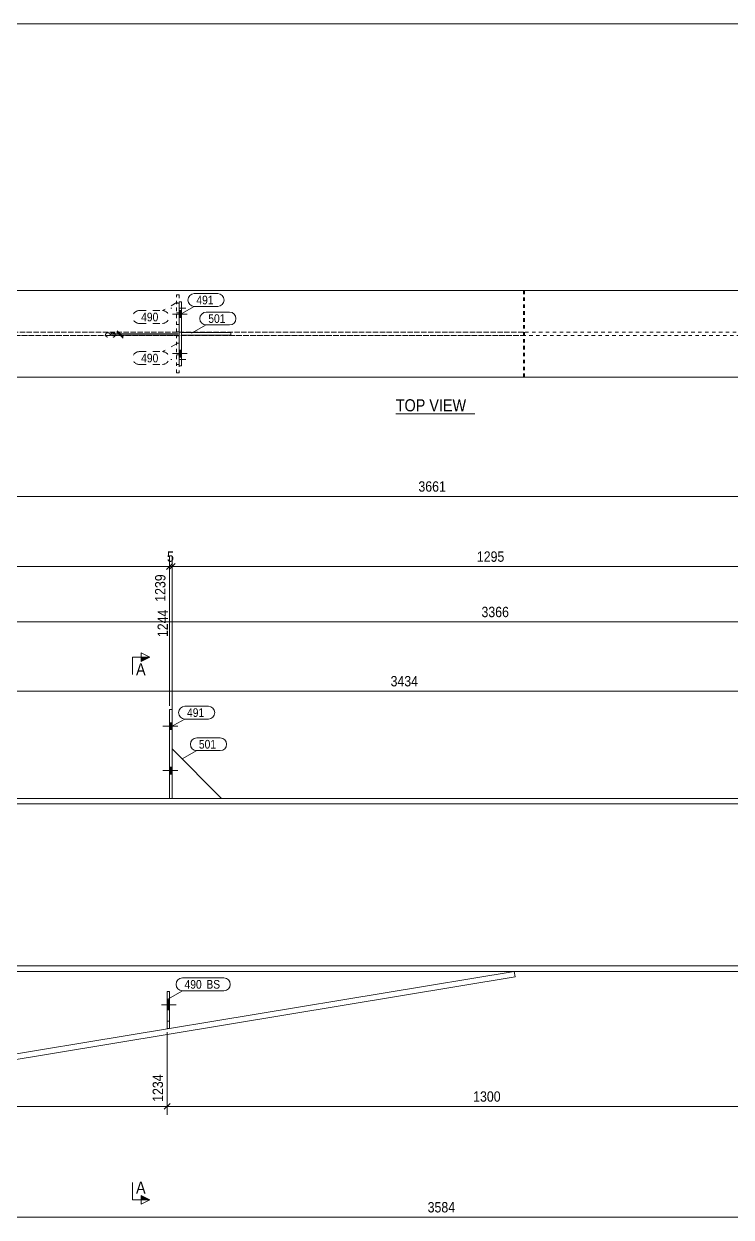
# Model space of a CAD drawing. Header units: millimetres. Extents: x 2 to 825, y 1 to 579.
# Drawn here: x 209.3 to 413.7, y 234.2 to 579 of the extents above; entities that cross this region are included whole.
import ezdxf

# ---------------------------------------------------------------- set-up
doc = ezdxf.new("R2010")
doc.units = ezdxf.units.MM
for name, pattern in [('XKITLINE00', [0]), ('XKITLINE01', [4, 1, -1, 1, -1]), ('XKITLINE02', [4, 2, -2])]:
    doc.linetypes.add(name, pattern=pattern)
for name, color, linetype, lineweight in [('Bolt', 3, 'Continuous', 0), ('Dimensions', 7, 'Continuous', 0), ('DrawingSheet', 5, 'Continuous', 0), ('OtherObjectType', 7, 'Continuous', 0), ('Part', 2, 'Continuous', 0), ('PartMark', 7, 'Continuous', 0), ('Section', 6, 'Continuous', 0)]:
    doc.layers.add(name, color=color, linetype=linetype, lineweight=lineweight)
doc.styles.add('ARIAL', font='ARIAL.TTF')

# ---------------------------------------------------------------- blocks, each defined once
blk = doc.blocks.new('*A6')
at = {"layer": 'Bolt', "color": 3, "linetype": 'XKITLINE02', "lineweight": 0}
for p, q in [((251.43, 296.97), (250.72, 296.97)), ((253.36, 295.57), (249.08, 295.57)), ((251.43, 294.16), (250.72, 294.16))]:
    blk.add_line(p, q, dxfattribs=at)
blk = doc.blocks.new('*A7')
at = {"layer": 'Bolt'}
blk.add_hatch(color=3, dxfattribs=at).paths.add_polyline_path([(251.43, 294.16), (250.72, 294.16), (250.72, 296.97), (251.43, 296.97)], flags=17)
at = {"layer": 'Bolt', "color": 3, "linetype": 'XKITLINE00', "lineweight": 0}
for p, q in [((251.43, 296.97), (250.72, 296.97)), ((253.36, 295.57), (249.08, 295.57)), ((251.43, 294.16), (250.72, 294.16))]:
    blk.add_line(p, q, dxfattribs=at)
blk = doc.blocks.new('*A8')
at = {"layer": 'Bolt'}
for points in [[(251.43, 377.07), (252.15, 377.07), (252.15, 375.07), (251.43, 375.07)], [(251.43, 377.07), (252.15, 377.07), (252.15, 375.07), (251.43, 375.07)], [(251.43, 364.22), (252.15, 364.22), (252.15, 362.22), (251.43, 362.22)], [(251.43, 364.22), (252.15, 364.22), (252.15, 362.22), (251.43, 362.22)]]:
    blk.add_hatch(color=3, dxfattribs=at).paths.add_polyline_path(points, flags=17)
at = {"layer": 'Bolt', "color": 3, "linetype": 'XKITLINE00', "lineweight": 0}
for p, q in [((253.8, 376.07), (249.52, 376.07)), ((253.8, 376.07), (249.52, 376.07)), ((252.15, 377.07), (251.43, 377.07)), ((252.15, 377.07), (251.43, 377.07)), ((252.15, 375.07), (251.43, 375.07)), ((252.15, 375.07), (251.43, 375.07)), ((253.8, 363.22), (249.52, 363.22)), ((253.8, 363.22), (249.52, 363.22)), ((252.15, 364.22), (251.43, 364.22)), ((252.15, 364.22), (251.43, 364.22)), ((252.15, 362.22), (251.43, 362.22)), ((252.15, 362.22), (251.43, 362.22))]:
    blk.add_line(p, q, dxfattribs=at)
blk = doc.blocks.new('*A13')
at = {"layer": 'Part', "color": 2, "linetype": 'XKITLINE00', "lineweight": 0}
for p, q in [((586.42, 355.22), (79.72, 355.22)), ((586.42, 353.65), (79.55, 353.65)), ((74.45, 305.22), (586.42, 305.22)), ((586.42, 306.79), (74.61, 306.79))]:
    blk.add_line(p, q, dxfattribs=at)
blk = doc.blocks.new('*A17')
at = {"layer": 'Part', "color": 7, "linetype": 'XKITLINE01', "lineweight": 0}
for p, q in [((250.72, 299.42), (250.72, 288.71)), ((251.43, 299.42), (250.72, 299.42)), ((251.43, 288.71), (251.43, 299.42)), ((250.72, 290.85), (251.43, 290.85)), ((250.72, 288.71), (251.43, 288.71))]:
    blk.add_line(p, q, dxfattribs=at)
blk = doc.blocks.new('*A18')
at = {"layer": 'Part', "color": 2, "linetype": 'XKITLINE00', "lineweight": 0}
for p, q in [((250.72, 288.71), (250.72, 299.42)), ((250.72, 299.42), (251.43, 299.42)), ((251.43, 299.42), (251.43, 288.71)), ((251.43, 288.71), (250.72, 288.71))]:
    blk.add_line(p, q, dxfattribs=at)
at = {"layer": 'Part', "color": 7, "linetype": 'XKITLINE01', "lineweight": 0}
blk.add_line((250.72, 290.85), (251.43, 290.85), dxfattribs=at)
blk = doc.blocks.new('*A19')
at = {"layer": 'Part', "color": 2, "linetype": 'XKITLINE00', "lineweight": 0}
blk.add_line((266.43, 355.22), (252.15, 369.5), dxfattribs=at)
at = {"layer": 'Part', "color": 7, "linetype": 'XKITLINE01', "lineweight": 0}
for p, q in [((252.15, 369.5), (252.15, 355.22)), ((252.15, 355.22), (266.43, 355.22))]:
    blk.add_line(p, q, dxfattribs=at)
blk = doc.blocks.new('*A20')
at = {"layer": 'Part', "color": 2, "linetype": 'XKITLINE00', "lineweight": 0}
for p, q in [((252.15, 380.93), (251.43, 380.93)), ((251.43, 380.93), (251.43, 355.22)), ((252.15, 355.22), (252.15, 380.93))]:
    blk.add_line(p, q, dxfattribs=at)
at = {"layer": 'Part', "color": 7, "linetype": 'XKITLINE01', "lineweight": 0}
blk.add_line((251.43, 355.22), (252.15, 355.22), dxfattribs=at)
blk = doc.blocks.new('*A26')
at = {"layer": 'Part', "color": 2, "linetype": 'XKITLINE00', "lineweight": 0}
for p, q in [((351.22, 303.67), (69.35, 256.91)), ((69.52, 258.54), (350.96, 305.22)), ((74.23, 303.14), (76.53, 305.22)), ((350.96, 305.22), (351.22, 303.67))]:
    blk.add_line(p, q, dxfattribs=at)
at = {"layer": 'Part', "color": 7, "linetype": 'XKITLINE01', "lineweight": 0}
for p, q in [((76.53, 305.22), (350.96, 305.22)), ((69.35, 256.91), (74.23, 303.14))]:
    blk.add_line(p, q, dxfattribs=at)
blk = doc.blocks.new('*A29')
at = {"layer": 'Bolt', "color": 3, "linetype": 'XKITLINE02', "lineweight": 0}
for p, q in [((256.07, 496.87), (251.79, 496.87)), ((254.15, 498.27), (253.43, 498.27)), ((254.15, 495.46), (253.43, 495.46))]:
    blk.add_line(p, q, dxfattribs=at)
blk = doc.blocks.new('*A30')
at = {"layer": 'Bolt', "color": 3, "linetype": 'XKITLINE02', "lineweight": 0}
for p, q in [((254.15, 483.41), (253.43, 483.41)), ((256.07, 482.01), (251.79, 482.01)), ((254.15, 480.61), (253.43, 480.61))]:
    blk.add_line(p, q, dxfattribs=at)
blk = doc.blocks.new('*A31')
at = {"layer": 'Bolt'}
for points in [[(254.15, 496.15), (254.86, 496.15), (254.86, 494.15), (254.15, 494.15)], [(254.15, 496.15), (254.86, 496.15), (254.86, 494.15), (254.15, 494.15)], [(254.15, 484.72), (254.86, 484.72), (254.86, 482.72), (254.15, 482.72)], [(254.15, 484.72), (254.86, 484.72), (254.86, 482.72), (254.15, 482.72)]]:
    blk.add_hatch(color=3, dxfattribs=at).paths.add_polyline_path(points, flags=17)
at = {"layer": 'Bolt', "color": 3, "linetype": 'XKITLINE00', "lineweight": 0}
for p, q in [((256.52, 495.15), (252.23, 495.15)), ((256.52, 495.15), (252.23, 495.15)), ((254.86, 496.15), (254.15, 496.15)), ((254.86, 496.15), (254.15, 496.15)), ((254.86, 494.15), (254.15, 494.15)), ((254.86, 494.15), (254.15, 494.15)), ((256.52, 483.72), (252.23, 483.72)), ((256.52, 483.72), (252.23, 483.72)), ((254.86, 484.72), (254.15, 484.72)), ((254.86, 484.72), (254.15, 484.72)), ((254.86, 482.72), (254.15, 482.72)), ((254.86, 482.72), (254.15, 482.72))]:
    blk.add_line(p, q, dxfattribs=at)
blk = doc.blocks.new('*A36')
at = {"layer": 'Part', "color": 2, "linetype": 'XKITLINE00', "lineweight": 0}
for p, q in [((589.13, 501.94), (82.58, 501.94)), ((589.13, 476.94), (82.58, 476.94))]:
    blk.add_line(p, q, dxfattribs=at)
at = {"layer": 'Part', "color": 7, "linetype": 'XKITLINE01', "lineweight": 0}
for p, q in [((589.13, 489.94), (77.33, 489.94)), ((77.33, 488.94), (589.13, 488.94))]:
    blk.add_line(p, q, dxfattribs=at)
blk = doc.blocks.new('*A40')
at = {"layer": 'Part', "color": 7, "linetype": 'XKITLINE01', "lineweight": 0}
for p, q in [((253.43, 490.01), (253.43, 500.72)), ((253.43, 500.72), (254.15, 500.72)), ((254.15, 500.72), (254.15, 490.01)), ((253.43, 492.15), (254.15, 492.15)), ((254.15, 490.01), (253.43, 490.01))]:
    blk.add_line(p, q, dxfattribs=at)
blk = doc.blocks.new('*A41')
at = {"layer": 'Part', "color": 7, "linetype": 'XKITLINE01', "lineweight": 0}
for p, q in [((253.43, 478.15), (253.43, 488.87)), ((253.43, 488.87), (254.15, 488.87)), ((253.43, 486.72), (254.15, 486.72)), ((254.15, 488.87), (254.15, 478.15)), ((254.15, 478.15), (253.43, 478.15))]:
    blk.add_line(p, q, dxfattribs=at)
blk = doc.blocks.new('*A42')
at = {"layer": 'Part', "color": 2, "linetype": 'XKITLINE00', "lineweight": 0}
for p, q in [((254.86, 489.8), (269.15, 489.8)), ((269.15, 489.08), (269.15, 489.8)), ((269.15, 489.08), (254.86, 489.08))]:
    blk.add_line(p, q, dxfattribs=at)
at = {"layer": 'Part', "color": 7, "linetype": 'XKITLINE01', "lineweight": 0}
blk.add_line((254.86, 489.08), (254.86, 489.8), dxfattribs=at)
blk.add_line((254.86, 489.08), (254.86, 489.8), dxfattribs=at)
blk = doc.blocks.new('*A43')
at = {"layer": 'Part', "color": 2, "linetype": 'XKITLINE00', "lineweight": 0}
for p, q in [((254.15, 480.15), (254.15, 498.72)), ((254.15, 498.72), (254.86, 498.72)), ((254.86, 498.72), (254.86, 480.15)), ((254.86, 480.15), (254.15, 480.15))]:
    blk.add_line(p, q, dxfattribs=at)
blk = doc.blocks.new('*A49')
at = {"layer": 'Part', "color": 7, "linetype": 'XKITLINE01', "lineweight": 0}
for p, q in [((353.93, 501.94), (72.06, 501.94)), ((72.06, 476.94), (72.06, 501.94)), ((72.24, 489.94), (72.24, 501.94)), ((353.67, 476.94), (353.67, 501.94)), ((353.93, 476.94), (353.93, 501.94)), ((353.67, 489.94), (72.24, 489.94)), ((76.94, 489.94), (76.94, 488.94)), ((79.25, 488.94), (79.25, 489.94)), ((353.67, 488.94), (72.24, 488.94)), ((72.24, 476.94), (72.24, 488.94)), ((353.93, 476.94), (72.06, 476.94))]:
    blk.add_line(p, q, dxfattribs=at)
blk = doc.blocks.new('*A67')
at = {"layer": 'DrawingSheet', "color": 5, "linetype": 'XKITLINE00', "lineweight": 0}
blk.add_line((825, 579), (5, 579), dxfattribs=at)
blk = doc.blocks.new('*A76')
at = {"layer": 'Dimensions', "color": 7, "linetype": 'XKITLINE00', "lineweight": 0}
blk.add_line((66.24, 442.48), (589.27, 442.48), dxfattribs=at)
at = {"layer": 'Dimensions', "color": 3, "style": 'ARIAL', "width": 0.85}
blk.add_text('3661', height=3, dxfattribs=at).set_placement((323.31, 443.83))
blk = doc.blocks.new('*A88')
at = {"layer": 'PartMark', "color": 7, "linetype": 'XKITLINE00', "lineweight": 0}
for p, q in [((255.86, 381.84), (262.62, 381.84)), ((251.62, 375.75), (255.86, 378.14)), ((255.86, 378.14), (262.62, 378.14))]:
    blk.add_line(p, q, dxfattribs=at)
for centre, start, end in [((255.86, 379.99), 90, 270), ((262.62, 379.99), 270, 90)]:
    blk.add_arc(centre, 1.85, start, end, dxfattribs=at)
at = {"layer": 'PartMark', "color": 3, "style": 'ARIAL', "width": 0.85}
blk.add_text('491', height=2.5, dxfattribs=at).set_placement((256.46, 378.74))
blk = doc.blocks.new('*A97')
at = {"layer": 'PartMark', "color": 7, "linetype": 'XKITLINE00', "lineweight": 0}
for p, q in [((259.29, 372.7), (266.05, 372.7)), ((255.05, 366.6), (259.29, 369)), ((259.29, 369), (266.05, 369))]:
    blk.add_line(p, q, dxfattribs=at)
for centre, start, end in [((259.29, 370.85), 90, 270), ((266.05, 370.85), 270, 90)]:
    blk.add_arc(centre, 1.85, start, end, dxfattribs=at)
at = {"layer": 'PartMark', "color": 3, "style": 'ARIAL', "width": 0.85}
blk.add_text('501', height=2.5, dxfattribs=at).set_placement((259.89, 369.6))
blk = doc.blocks.new('*A99')
at = {"layer": 'PartMark', "color": 7, "linetype": 'XKITLINE00', "lineweight": 0}
for p, q in [((255.15, 303.33), (267.11, 303.33)), ((250.9, 297.24), (255.15, 299.63)), ((255.15, 299.63), (267.11, 299.63))]:
    blk.add_line(p, q, dxfattribs=at)
for centre, start, end in [((255.15, 301.48), 90, 270), ((267.11, 301.48), 270, 90)]:
    blk.add_arc(centre, 1.85, start, end, dxfattribs=at)
at = {"layer": 'PartMark', "color": 3, "style": 'ARIAL', "width": 0.85}
for s, p in [('490', (255.75, 300.23)), ('BS', (262.06, 300.23))]:
    blk.add_text(s, height=2.5, dxfattribs=at).set_placement(p)
blk = doc.blocks.new('*A100')
at = {"layer": 'Section'}
for points in [[(243.22, 396.03), (245.72, 396.03), (243.22, 394.78)], [(243.22, 240.5), (245.72, 239.25), (243.22, 239.25)]]:
    blk.add_hatch(color=3, dxfattribs=at).paths.add_polyline_path(points, flags=17)
at = {"layer": 'Section', "color": 3, "linetype": 'XKITLINE00', "lineweight": 0}
for p, q in [((243.22, 394.78), (243.22, 397.28)), ((243.22, 397.28), (245.72, 396.03)), ((245.72, 396.03), (243.22, 394.78)), ((245.72, 239.25), (243.22, 240.5)), ((243.22, 240.5), (243.22, 238)), ((245.72, 239.25), (243.22, 238))]:
    blk.add_line(p, q, dxfattribs=at)
at = {"layer": 'Section', "color": 1, "linetype": 'XKITLINE00', "lineweight": 0}
for p, q in [((240.72, 396.03), (240.72, 391.03)), ((240.72, 396.03), (245.72, 396.03)), ((240.72, 239.25), (240.72, 244.25)), ((240.72, 239.25), (245.72, 239.25))]:
    blk.add_line(p, q, dxfattribs=at)
at = {"layer": 'Section', "color": 7, "style": 'ARIAL', "width": 0.85}
for p in [(241.72, 390.78), (241.72, 241)]:
    blk.add_text('A', height=3.5, dxfattribs=at).set_placement(p)
blk = doc.blocks.new('*A107')
at = {"layer": 'Dimensions', "color": 7, "linetype": 'XKITLINE00', "lineweight": 0}
blk.add_line((74.45, 234.22), (586.42, 234.22), dxfattribs=at)
at = {"layer": 'Dimensions', "color": 3, "style": 'ARIAL', "width": 0.85}
blk.add_text('3584', height=3, dxfattribs=at).set_placement((325.98, 235.57))
blk = doc.blocks.new('*A110')
at = {"layer": 'Dimensions', "color": 7, "linetype": 'XKITLINE00', "lineweight": 0}
blk.add_line((105.55, 406.22), (586.42, 406.22), dxfattribs=at)
at = {"layer": 'Dimensions', "color": 3, "style": 'ARIAL', "width": 0.85}
blk.add_text('3366', height=3, dxfattribs=at).set_placement((341.53, 407.57))
blk = doc.blocks.new('*A111')
at = {"layer": 'Dimensions', "color": 7, "linetype": 'XKITLINE00', "lineweight": 0}
blk.add_line((74.45, 386.22), (564.99, 386.22), dxfattribs=at)
at = {"layer": 'Dimensions', "color": 3, "style": 'ARIAL', "width": 0.85}
blk.add_text('3434', height=3, dxfattribs=at).set_placement((315.27, 387.57))
blk = doc.blocks.new('*A113')
at = {"layer": 'Dimensions', "color": 7, "linetype": 'XKITLINE00', "lineweight": 0}
for p, q in [((74.45, 304.22), (74.45, 263.82)), ((250.72, 287.71), (250.72, 263.82)), ((75.29, 267.07), (73.6, 265.37)), ((74.45, 266.22), (250.72, 266.22)), ((251.57, 267.07), (249.87, 265.37))]:
    blk.add_line(p, q, dxfattribs=at)
at = {"layer": 'Dimensions', "color": 3}
for p in [(74.45, 266.22), (250.72, 266.22)]:
    blk.add_point(p, dxfattribs=at)
at = {"layer": 'Dimensions', "color": 3, "style": 'ARIAL', "width": 0.85}
blk.add_text('1234', height=3, rotation=90.0002, dxfattribs=at).set_placement((249.52, 267.52))
blk.add_text('1234', height=3, dxfattribs=at).set_placement((158.13, 267.57))
blk = doc.blocks.new('*A114')
at = {"layer": 'Dimensions', "color": 7, "linetype": 'XKITLINE00', "lineweight": 0}
for p, q in [((436.43, 305.79), (436.43, 263.82)), ((250.72, 287.71), (250.72, 263.82)), ((251.57, 267.07), (249.87, 265.37)), ((250.72, 266.22), (436.43, 266.22)), ((437.28, 267.07), (435.58, 265.37))]:
    blk.add_line(p, q, dxfattribs=at)
at = {"layer": 'Dimensions', "color": 3}
for p in [(250.72, 266.22), (436.43, 266.22)]:
    blk.add_point(p, dxfattribs=at)
at = {"layer": 'Dimensions', "color": 3, "style": 'ARIAL', "width": 0.85}
blk.add_text('2534', height=3, rotation=90.0002, dxfattribs=at).set_placement((435.23, 267.52))
blk.add_text('1300', height=3, dxfattribs=at).set_placement((339.13, 267.57))
blk = doc.blocks.new('*A116')
at = {"layer": 'Dimensions', "color": 7, "linetype": 'XKITLINE00', "lineweight": 0}
for p, q in [((74.45, 306.22), (74.45, 426.72)), ((74.45, 306.22), (74.45, 425.07)), ((251.43, 381.93), (251.43, 425.07)), ((75.29, 423.07), (73.6, 421.37)), ((76.95, 422.72), (74.45, 422.22)), ((74.45, 422.22), (251.43, 422.22)), ((76.95, 421.72), (74.45, 422.22)), ((81.67, 422.22), (74.45, 422.22)), ((252.28, 423.07), (250.58, 421.37))]:
    blk.add_line(p, q, dxfattribs=at)
at = {"layer": 'Dimensions', "color": 3}
for p in [(74.45, 422.22), (251.43, 422.22)]:
    blk.add_point(p, dxfattribs=at)
at = {"layer": 'Dimensions', "color": 7}
blk.add_point((74.45, 422.22), dxfattribs=at)
at = {"layer": 'Dimensions', "color": 3, "style": 'ARIAL', "width": 0.85}
for s, p in [('RD', (75.89, 423.42)), ('1239', (158.49, 423.57))]:
    blk.add_text(s, height=3, dxfattribs=at).set_placement(p)
blk.add_text('1239', height=3, rotation=90.0002, dxfattribs=at).set_placement((250.23, 412.02))
blk = doc.blocks.new('*A117')
at = {"layer": 'Dimensions', "color": 7, "linetype": 'XKITLINE00', "lineweight": 0}
for p, q in [((251.43, 381.93), (251.43, 425.07)), ((252.15, 370.5), (252.15, 425.07)), ((252.28, 423.07), (250.58, 421.37)), ((253, 423.07), (251.3, 421.37)), ((251.43, 422.22), (252.15, 422.22))]:
    blk.add_line(p, q, dxfattribs=at)
at = {"layer": 'Dimensions', "color": 3}
for p in [(251.43, 422.22), (252.15, 422.22)]:
    blk.add_point(p, dxfattribs=at)
at = {"layer": 'Dimensions', "color": 3, "style": 'ARIAL', "width": 0.85}
blk.add_text('5', height=3, dxfattribs=at).set_placement((250.68, 423.57))
blk.add_text('1244', height=3, rotation=90.0002, dxfattribs=at).set_placement((250.95, 401.82))
blk = doc.blocks.new('*A118')
at = {"layer": 'Dimensions', "color": 7, "linetype": 'XKITLINE00', "lineweight": 0}
for p, q in [((252.15, 370.5), (252.15, 425.07)), ((437.15, 381.93), (437.15, 425.07)), ((253, 423.07), (251.3, 421.37)), ((252.15, 422.22), (437.15, 422.22)), ((438, 423.07), (436.3, 421.37))]:
    blk.add_line(p, q, dxfattribs=at)
at = {"layer": 'Dimensions', "color": 3}
for p in [(252.15, 422.22), (437.15, 422.22)]:
    blk.add_point(p, dxfattribs=at)
at = {"layer": 'Dimensions', "color": 3, "style": 'ARIAL', "width": 0.85}
blk.add_text('1295', height=3, dxfattribs=at).set_placement((340.2, 423.57))
blk.add_text('2539', height=3, rotation=90.0002, dxfattribs=at).set_placement((435.95, 412.02))
blk = doc.blocks.new('*A127')
at = {"layer": 'Dimensions', "color": 7, "linetype": 'XKITLINE00', "lineweight": 0}
for p, q in [((236.31, 490.29), (238.01, 488.59)), ((236.31, 489.93), (238.01, 488.23)), ((253.86, 489.44), (234.31, 489.44)), ((253.86, 489.08), (234.31, 489.08)), ((237.16, 489.08), (237.16, 489.44))]:
    blk.add_line(p, q, dxfattribs=at)
at = {"layer": 'Dimensions', "color": 3}
for p in [(237.16, 489.44), (237.16, 489.08)]:
    blk.add_point(p, dxfattribs=at)
at = {"layer": 'Dimensions', "color": 3, "style": 'ARIAL', "width": 0.85}
blk.add_text('3', height=3, rotation=90.0002, dxfattribs=at).set_placement((235.81, 488.15))
blk = doc.blocks.new('*A136')
at = {"layer": 'PartMark', "color": 7, "linetype": 'XKITLINE00', "lineweight": 0}
for p, q in [((258.57, 501.06), (265.34, 501.06)), ((254.33, 494.97), (258.57, 497.36)), ((258.57, 497.36), (265.34, 497.36))]:
    blk.add_line(p, q, dxfattribs=at)
for centre, start, end in [((258.57, 499.21), 90, 270), ((265.34, 499.21), 270, 90)]:
    blk.add_arc(centre, 1.85, start, end, dxfattribs=at)
at = {"layer": 'PartMark', "color": 3, "style": 'ARIAL', "width": 0.85}
blk.add_text('491', height=2.5, dxfattribs=at).set_placement((259.17, 497.96))
blk = doc.blocks.new('*A137')
at = {"layer": 'PartMark', "color": 7, "linetype": 'XKITLINE00', "lineweight": 0}
for p, q in [((262, 495.7), (268.76, 495.7)), ((257.76, 489.61), (262, 492)), ((262, 492), (268.76, 492))]:
    blk.add_line(p, q, dxfattribs=at)
for centre, start, end in [((262, 493.85), 90, 270), ((268.76, 493.85), 270, 90)]:
    blk.add_arc(centre, 1.85, start, end, dxfattribs=at)
at = {"layer": 'PartMark', "color": 3, "style": 'ARIAL', "width": 0.85}
blk.add_text('501', height=2.5, dxfattribs=at).set_placement((262.6, 492.6))
blk = doc.blocks.new('*A138')
at = {"layer": 'PartMark', "color": 7, "linetype": 'XKITLINE02', "lineweight": 0}
for p, q in [((253.62, 486.68), (249.37, 484.29)), ((242.61, 484.29), (249.37, 484.29)), ((242.61, 480.59), (249.37, 480.59))]:
    blk.add_line(p, q, dxfattribs=at)
for centre, start, end in [((242.61, 482.44), 90, 270), ((249.37, 482.44), 270, 90)]:
    blk.add_arc(centre, 1.85, start, end, dxfattribs=at)
at = {"layer": 'PartMark', "color": 3, "style": 'ARIAL', "width": 0.85}
blk.add_text('490', height=2.5, dxfattribs=at).set_placement((243.21, 481.19))
blk = doc.blocks.new('*A139')
at = {"layer": 'PartMark', "color": 7, "linetype": 'XKITLINE02', "lineweight": 0}
for p, q in [((253.62, 498.54), (249.37, 496.15)), ((242.61, 496.15), (249.37, 496.15)), ((242.61, 492.45), (249.37, 492.45))]:
    blk.add_line(p, q, dxfattribs=at)
for centre, start, end in [((242.61, 494.3), 90, 270), ((249.37, 494.3), 270, 90)]:
    blk.add_arc(centre, 1.85, start, end, dxfattribs=at)
at = {"layer": 'PartMark', "color": 3, "style": 'ARIAL', "width": 0.85}
blk.add_text('490', height=2.5, dxfattribs=at).set_placement((243.21, 493.05))
blk = doc.blocks.new('*A143')
at = {"layer": 'OtherObjectType', "color": 7, "linetype": 'XKITLINE00', "lineweight": 0}
blk.add_line((316.77, 466.29), (339.59, 466.29), dxfattribs=at)
at = {"layer": 'OtherObjectType', "color": 7, "style": 'ARIAL', "width": 0.85}
blk.add_text('TOP VIEW', height=3.5, dxfattribs=at).set_placement((316.77, 467.04))

msp = doc.modelspace()

# ---------------------------------------------------------------- block references
at = {"lineweight": 0}
for name in ['*A67', '*A49', '*A40', '*A136', '*A139', '*A29', '*A43', '*A31', '*A137', '*A127', '*A42', '*A138', '*A41', '*A30', '*A143', '*A76', '*A116', '*A117', '*A118', '*A110', '*A100', '*A111', '*A20', '*A88', '*A8', '*A97', '*A19', '*A26', '*A107', '*A113', '*A114', '*A99', '*A6', '*A7', '*A17', '*A18']:
    msp.add_blockref(name, (0, 0), dxfattribs=at)
at = {"layer": 'Part', "lineweight": 0}
for name in ['*A36', '*A13']:
    msp.add_blockref(name, (0, 0), dxfattribs=at)

doc.saveas('drawing.dxf')
